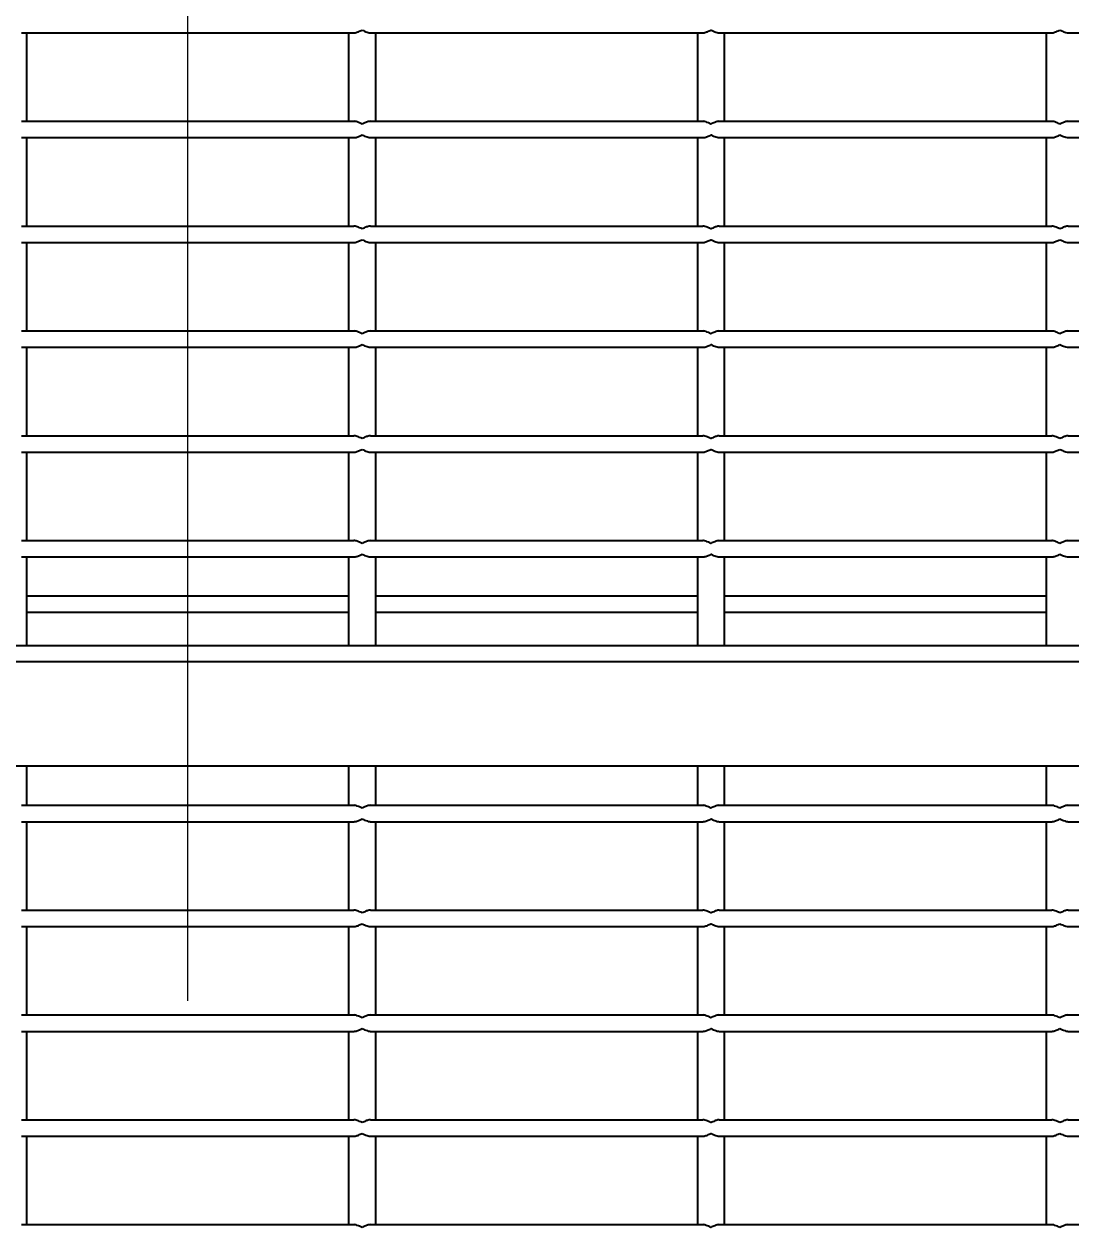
# Model space of a CAD drawing. Header units: millimetres. Extents: x 1293 to 41893, y 1011 to 26911.
# Drawn here: x 13346.9 to 13550.1, y 12315.6 to 12550.4 of the extents above; entities that cross this region are included whole.
import ezdxf

# ---------------------------------------------------------------- set-up
doc = ezdxf.new("R2010")
doc.units = ezdxf.units.MM
doc.header["$LTSCALE"] = 50
doc.linetypes.add('CENTERX2', pattern=[20.32, 12.7, -2.54, 2.54, -2.54])
doc.layers.add('CAPA_1', color=7, linetype='Continuous')
doc.styles.add('SLDTEXTSTYLE0', font='TXT', dxfattribs={"width": 0.75})
doc.dimstyles.new('SLDDIMSTYLE0', dxfattribs={"dimtxt": 100, "dimasz": 100, "dimexe": 0, "dimexo": 0.0625, "dimgap": 25, "dimtad": 2, "dimdec": 0, "dimlfac": 1.5, "dimrnd": 1e-09, "dimzin": 12, "dimdsep": 46, "dimtxsty": 'SLDTEXTSTYLE0', "dimsah": 1, "dimcen": 0.09, "dimadec": 0, "dimazin": 3, "dimtfac": 1, "dimtdec": 0, "dimtofl": 0, "dimtmove": 0, "dimatfit": 3, "dimfxl": 1, "dimfrac": 2, "dimtolj": 1, "dimtzin": 12, "dimarcsym": 0})

# ---------------------------------------------------------------- blocks, each defined once
blk = doc.blocks.new('_D_19')
at = {"layer": 'CAPA_1', "transparency": 16777216}
for p, q in [((16745.16, 13594.82), (16745.16, 10791.15)), ((13378.61, 10942.55), (13378.61, 10791.15)), ((13378.61, 10841.15), (16745.16, 10841.15))]:
    blk.add_line(p, q, dxfattribs=at)
for points in [[(13378.61, 10841.15), (13478.61, 10825.76), (13478.61, 10856.53)], [(16745.16, 10841.15), (16645.16, 10856.53), (16645.16, 10825.76)]]:
    blk.add_solid(points, dxfattribs=at)
at = {"layer": 'CAPA_1', "transparency": 16777216, "insert": (14914.11, 10970.05), "char_height": 100, "attachment_point": 1, "style": 'SLDTEXTSTYLE0'}
blk.add_mtext('5050', dxfattribs=at)

msp = doc.modelspace()

# ---------------------------------------------------------------- linework, layer by layer
at = {"color": 7, "linetype": 'Continuous', "lineweight": 25}
for p, q in [((13346.3343163, 12548.7093186), (13410.8926497, 12548.7093186)), ((13347.3926497, 12531.5243186), (13347.3926497, 12548.7093186)), ((13409.8343163, 12548.7093186), (13409.8343163, 12531.5243186)), ((13414.0676497, 12548.7093186), (13478.625983, 12548.7093186)), ((13415.125983, 12531.5243186), (13415.125983, 12548.7093186)), ((13477.5676497, 12548.7093186), (13477.5676497, 12531.5243186)), ((13481.800983, 12548.7093186), (13546.3593163, 12548.7093186)), ((13482.8593163, 12531.5243186), (13482.8593163, 12548.7093186)), ((13545.300983, 12548.7093186), (13545.300983, 12531.5243186)), ((13549.5343163, 12548.7093186), (13614.0926497, 12548.7093186)), ((13346.3343163, 12531.5243186), (13410.8926497, 12531.5243186)), ((13414.0676497, 12531.5243186), (13478.625983, 12531.5243186)), ((13481.800983, 12531.5243186), (13546.3593163, 12531.5243186)), ((13549.5343163, 12531.5243186), (13614.0926497, 12531.5243186)), ((13346.3343163, 12528.3493186), (13410.8926497, 12528.3493186)), ((13347.3926497, 12511.1643186), (13347.3926497, 12528.3493186)), ((13409.8343163, 12528.3493186), (13409.8343163, 12511.1643186)), ((13414.0676497, 12528.3493186), (13478.625983, 12528.3493186)), ((13415.125983, 12511.1643186), (13415.125983, 12528.3493186)), ((13477.5676497, 12528.3493186), (13477.5676497, 12511.1643186)), ((13481.800983, 12528.3493186), (13546.3593163, 12528.3493186)), ((13482.8593163, 12511.1643186), (13482.8593163, 12528.3493186)), ((13545.300983, 12528.3493186), (13545.300983, 12511.1643186)), ((13549.5343163, 12528.3493186), (13614.0926497, 12528.3493186)), ((13346.3343163, 12511.1643186), (13410.8926497, 12511.1643186)), ((13414.0676497, 12511.1643186), (13478.625983, 12511.1643186)), ((13481.800983, 12511.1643186), (13546.3593163, 12511.1643186)), ((13549.5343163, 12511.1643186), (13614.0926497, 12511.1643186)), ((13346.3343163, 12507.9893186), (13410.8926497, 12507.9893186)), ((13347.3926497, 12490.8043186), (13347.3926497, 12507.9893186)), ((13409.8343163, 12507.9893186), (13409.8343163, 12490.8043186)), ((13414.0676497, 12507.9893186), (13478.625983, 12507.9893186)), ((13415.125983, 12490.8043186), (13415.125983, 12507.9893186)), ((13477.5676497, 12507.9893186), (13477.5676497, 12490.8043186)), ((13481.800983, 12507.9893186), (13546.3593163, 12507.9893186)), ((13482.8593163, 12490.8043186), (13482.8593163, 12507.9893186)), ((13545.300983, 12507.9893186), (13545.300983, 12490.8043186)), ((13549.5343163, 12507.9893186), (13614.0926497, 12507.9893186)), ((13346.3343163, 12490.8043186), (13410.8926497, 12490.8043186)), ((13414.0676497, 12490.8043186), (13478.625983, 12490.8043186)), ((13481.800983, 12490.8043186), (13546.3593163, 12490.8043186)), ((13549.5343163, 12490.8043186), (13614.0926497, 12490.8043186)), ((13346.3343163, 12487.6293186), (13410.8926497, 12487.6293186)), ((13347.3926497, 12470.4443186), (13347.3926497, 12487.6293186)), ((13409.8343163, 12487.6293186), (13409.8343163, 12470.4443186)), ((13414.0676497, 12487.6293186), (13478.625983, 12487.6293186)), ((13415.125983, 12470.4443186), (13415.125983, 12487.6293186)), ((13477.5676497, 12487.6293186), (13477.5676497, 12470.4443186)), ((13481.800983, 12487.6293186), (13546.3593163, 12487.6293186)), ((13482.8593163, 12470.4443186), (13482.8593163, 12487.6293186)), ((13545.300983, 12487.6293186), (13545.300983, 12470.4443186)), ((13549.5343163, 12487.6293186), (13614.0926497, 12487.6293186)), ((13346.3343163, 12470.4443186), (13410.8926497, 12470.4443186)), ((13414.0676497, 12470.4443186), (13478.625983, 12470.4443186)), ((13481.800983, 12470.4443186), (13546.3593163, 12470.4443186)), ((13549.5343163, 12470.4443186), (13614.0926497, 12470.4443186)), ((13346.3343163, 12467.2693186), (13410.8926497, 12467.2693186)), ((13347.3926497, 12450.0843186), (13347.3926497, 12467.2693186)), ((13409.8343163, 12467.2693186), (13409.8343163, 12450.0843186)), ((13414.0676497, 12467.2693186), (13478.625983, 12467.2693186)), ((13415.125983, 12450.0843186), (13415.125983, 12467.2693186)), ((13477.5676497, 12467.2693186), (13477.5676497, 12450.0843186)), ((13481.800983, 12467.2693186), (13546.3593163, 12467.2693186)), ((13482.8593163, 12450.0843186), (13482.8593163, 12467.2693186)), ((13545.300983, 12467.2693186), (13545.300983, 12450.0843186)), ((13549.5343163, 12467.2693186), (13614.0926497, 12467.2693186)), ((13346.3343163, 12450.0843186), (13410.8926497, 12450.0843186)), ((13414.0676497, 12450.0843186), (13478.625983, 12450.0843186)), ((13481.800983, 12450.0843186), (13546.3593163, 12450.0843186)), ((13549.5343163, 12450.0843186), (13614.0926497, 12450.0843186)), ((13346.3343163, 12446.9093186), (13410.8926497, 12446.9093186)), ((13347.3926497, 12429.7243186), (13347.3926497, 12446.9093186)), ((13409.8343163, 12446.9093186), (13409.8343163, 12429.7243186)), ((13414.0676497, 12446.9093186), (13478.625983, 12446.9093186)), ((13415.125983, 12429.7243186), (13415.125983, 12446.9093186)), ((13477.5676497, 12446.9093186), (13477.5676497, 12429.7243186)), ((13481.800983, 12446.9093186), (13546.3593163, 12446.9093186)), ((13482.8593163, 12429.7243186), (13482.8593163, 12446.9093186)), ((13545.300983, 12446.9093186), (13545.300983, 12429.7243186)), ((13549.5343163, 12446.9093186), (13614.0926497, 12446.9093186)), ((13347.3926497, 12439.39543), (13409.8343163, 12439.39543)), ((13415.125983, 12439.39543), (13477.5676497, 12439.39543)), ((13482.8593163, 12439.39543), (13545.300983, 12439.39543)), ((13347.3926497, 12436.22043), (13409.8343163, 12436.22043)), ((13415.125983, 12436.22043), (13477.5676497, 12436.22043)), ((13482.8593163, 12436.22043), (13545.300983, 12436.22043)), ((13126.7301497, 12429.7243186), (13630.4968163, 12429.7243186)), ((13630.4968163, 12426.5493186), (13126.7301497, 12426.5493186)), ((13124.6101497, 12406.337652), (13632.6168163, 12406.337652)), ((13347.3926497, 12398.67543), (13347.3926497, 12406.337652)), ((13409.8343163, 12406.337652), (13409.8343163, 12398.67543)), ((13415.125983, 12398.67543), (13415.125983, 12406.337652)), ((13477.5676497, 12406.337652), (13477.5676497, 12398.67543)), ((13482.8593163, 12398.67543), (13482.8593163, 12406.337652)), ((13545.300983, 12406.337652), (13545.300983, 12398.67543)), ((13346.3343163, 12398.67543), (13410.8926497, 12398.67543)), ((13414.0676497, 12398.67543), (13478.625983, 12398.67543)), ((13481.800983, 12398.67543), (13546.3593163, 12398.67543)), ((13549.5343163, 12398.67543), (13614.0926497, 12398.67543)), ((13346.3343163, 12395.50043), (13410.8926497, 12395.50043)), ((13347.3926497, 12378.31543), (13347.3926497, 12395.50043)), ((13409.8343163, 12395.50043), (13409.8343163, 12378.31543)), ((13414.0676497, 12395.50043), (13478.625983, 12395.50043)), ((13415.125983, 12378.31543), (13415.125983, 12395.50043)), ((13477.5676497, 12395.50043), (13477.5676497, 12378.31543)), ((13481.800983, 12395.50043), (13546.3593163, 12395.50043)), ((13482.8593163, 12378.31543), (13482.8593163, 12395.50043)), ((13545.300983, 12395.50043), (13545.300983, 12378.31543)), ((13549.5343163, 12395.50043), (13614.0926497, 12395.50043)), ((13346.3343163, 12378.31543), (13410.8926497, 12378.31543)), ((13414.0676497, 12378.31543), (13478.625983, 12378.31543)), ((13481.800983, 12378.31543), (13546.3593163, 12378.31543)), ((13549.5343163, 12378.31543), (13614.0926497, 12378.31543)), ((13346.3343163, 12375.14043), (13410.8926497, 12375.14043)), ((13347.3926497, 12357.95543), (13347.3926497, 12375.14043)), ((13409.8343163, 12375.14043), (13409.8343163, 12357.95543)), ((13414.0676497, 12375.14043), (13478.625983, 12375.14043)), ((13415.125983, 12357.95543), (13415.125983, 12375.14043)), ((13477.5676497, 12375.14043), (13477.5676497, 12357.95543)), ((13481.800983, 12375.14043), (13546.3593163, 12375.14043)), ((13482.8593163, 12357.95543), (13482.8593163, 12375.14043)), ((13545.300983, 12375.14043), (13545.300983, 12357.95543)), ((13549.5343163, 12375.14043), (13614.0926497, 12375.14043)), ((13346.3343163, 12357.95543), (13410.8926497, 12357.95543)), ((13414.0676497, 12357.95543), (13478.625983, 12357.95543)), ((13481.800983, 12357.95543), (13546.3593163, 12357.95543)), ((13549.5343163, 12357.95543), (13614.0926497, 12357.95543)), ((13346.3343163, 12354.78043), (13410.8926497, 12354.78043)), ((13347.3926497, 12337.59543), (13347.3926497, 12354.78043)), ((13409.8343163, 12354.78043), (13409.8343163, 12337.59543)), ((13414.0676497, 12354.78043), (13478.625983, 12354.78043)), ((13415.125983, 12337.59543), (13415.125983, 12354.78043)), ((13477.5676497, 12354.78043), (13477.5676497, 12337.59543)), ((13481.800983, 12354.78043), (13546.3593163, 12354.78043)), ((13482.8593163, 12337.59543), (13482.8593163, 12354.78043)), ((13545.300983, 12354.78043), (13545.300983, 12337.59543)), ((13549.5343163, 12354.78043), (13614.0926497, 12354.78043)), ((13346.3343163, 12337.59543), (13410.8926497, 12337.59543)), ((13414.0676497, 12337.59543), (13478.625983, 12337.59543)), ((13481.800983, 12337.59543), (13546.3593163, 12337.59543)), ((13549.5343163, 12337.59543), (13614.0926497, 12337.59543)), ((13346.3343163, 12334.42043), (13410.8926497, 12334.42043)), ((13347.3926497, 12317.23543), (13347.3926497, 12334.42043)), ((13409.8343163, 12334.42043), (13409.8343163, 12317.23543)), ((13414.0676497, 12334.42043), (13478.625983, 12334.42043)), ((13415.125983, 12317.23543), (13415.125983, 12334.42043)), ((13477.5676497, 12334.42043), (13477.5676497, 12317.23543)), ((13481.800983, 12334.42043), (13546.3593163, 12334.42043)), ((13482.8593163, 12317.23543), (13482.8593163, 12334.42043)), ((13545.300983, 12334.42043), (13545.300983, 12317.23543)), ((13549.5343163, 12334.42043), (13614.0926497, 12334.42043)), ((13346.3343163, 12317.23543), (13410.8926497, 12317.23543)), ((13414.0676497, 12317.23543), (13478.625983, 12317.23543)), ((13481.800983, 12317.23543), (13546.3593163, 12317.23543)), ((13549.5343163, 12317.23543), (13614.0926497, 12317.23543))]:
    msp.add_line(p, q, dxfattribs=at)
for points, knots in [([(13410.8926497, 12548.7093186), (13410.9771849, 12548.71588), (13411.2544196, 12548.7373984), (13411.7894791, 12548.9322058), (13412.2408128, 12549.131446), (13412.4775937, 12549.2373422), (13412.4801497, 12549.2384853)], [0, 0, 0, 0, 0.17236145373, 0.56526223843, 0.99530719289, 1, 1, 1, 1]), ([(13412.4801497, 12549.2384853), (13412.4827055, 12549.2373423), (13412.8026439, 12549.0942614), (13413.2781596, 12548.8819907), (13413.8008014, 12548.7256462), (13414.0015568, 12548.7133626), (13414.0676497, 12548.7093186)], [0, 0, 0, 0, 0.0046971273, 0.5879730075, 0.8643521995, 1, 1, 1, 1]), ([(13478.625983, 12548.7093186), (13478.7105182, 12548.71588), (13478.987753, 12548.7373984), (13479.5228124, 12548.9322058), (13479.9741461, 12549.131446), (13480.210927, 12549.2373422), (13480.213483, 12549.2384853)], [0, 0, 0, 0, 0.1723614537, 0.5652622384, 0.9953071929, 1, 1, 1, 1]), ([(13480.213483, 12549.2384853), (13480.2160389, 12549.2373423), (13480.5359773, 12549.0942614), (13481.0114929, 12548.8819907), (13481.5341348, 12548.7256462), (13481.7348902, 12548.7133626), (13481.800983, 12548.7093186)], [0, 0, 0, 0, 0.0046971273, 0.5879730074, 0.8643521995, 1, 1, 1, 1]), ([(13546.3593163, 12548.7093186), (13546.4438516, 12548.71588), (13546.7210863, 12548.7373984), (13547.2561457, 12548.9322058), (13547.7074794, 12549.131446), (13547.9442604, 12549.2373422), (13547.9468163, 12549.2384853)], [0, 0, 0, 0, 0.1723614537, 0.5652622384, 0.9953071929, 1, 1, 1, 1]), ([(13547.9468163, 12549.2384853), (13547.9493722, 12549.2373423), (13548.2693106, 12549.0942614), (13548.7448262, 12548.8819907), (13549.2674681, 12548.7256462), (13549.4682235, 12548.7133626), (13549.5343163, 12548.7093186)], [0, 0, 0, 0, 0.0046971273, 0.5879730075, 0.8643521995, 1, 1, 1, 1]), ([(13412.4801497, 12530.995152), (13412.4775938, 12530.996295), (13412.1576554, 12531.1393759), (13411.6821398, 12531.3516465), (13411.1594979, 12531.5079911), (13410.9587425, 12531.5202746), (13410.8926497, 12531.5243186)], [0, 0, 0, 0, 0.0046971273, 0.5879730074, 0.8643521995, 1, 1, 1, 1]), ([(13414.0676497, 12531.5243186), (13413.9831144, 12531.5177572), (13413.7058797, 12531.4962389), (13413.1708202, 12531.3014315), (13412.7194866, 12531.1021912), (13412.4827056, 12530.9962951), (13412.4801497, 12530.995152)], [0, 0, 0, 0, 0.1723614537, 0.5652622384, 0.9953071929, 1, 1, 1, 1]), ([(13480.213483, 12530.995152), (13480.2109271, 12530.996295), (13479.8909887, 12531.1393759), (13479.4154731, 12531.3516465), (13478.8928312, 12531.5079911), (13478.6920758, 12531.5202746), (13478.625983, 12531.5243186)], [0, 0, 0, 0, 0.0046971273, 0.5879730073, 0.8643521995, 1, 1, 1, 1]), ([(13481.800983, 12531.5243186), (13481.7164478, 12531.5177572), (13481.439213, 12531.4962389), (13480.9041536, 12531.3014315), (13480.4528199, 12531.1021912), (13480.2160389, 12530.9962951), (13480.213483, 12530.995152)], [0, 0, 0, 0, 0.1723614537, 0.5652622384, 0.9953071929, 1, 1, 1, 1]), ([(13547.9468163, 12530.995152), (13547.9442604, 12530.996295), (13547.6243221, 12531.1393759), (13547.1488064, 12531.3516465), (13546.6261645, 12531.5079911), (13546.4254092, 12531.5202746), (13546.3593163, 12531.5243186)], [0, 0, 0, 0, 0.0046971273, 0.5879730074, 0.8643521995, 1, 1, 1, 1]), ([(13549.5343163, 12531.5243186), (13549.4497811, 12531.5177572), (13549.1725464, 12531.4962389), (13548.6374869, 12531.3014315), (13548.1861532, 12531.1021912), (13547.9493723, 12530.9962951), (13547.9468163, 12530.995152)], [0, 0, 0, 0, 0.1723614537, 0.5652622384, 0.9953071929, 1, 1, 1, 1]), ([(13410.8926497, 12528.3493186), (13410.9771849, 12528.35588), (13411.2544196, 12528.3773984), (13411.7894791, 12528.5722058), (13412.2408128, 12528.771446), (13412.4775937, 12528.8773422), (13412.4801497, 12528.8784853)], [0, 0, 0, 0, 0.1723614537, 0.5652622384, 0.9953071929, 1, 1, 1, 1]), ([(13412.4801497, 12528.8784853), (13412.4827055, 12528.8773423), (13412.8026439, 12528.7342614), (13413.2781596, 12528.5219907), (13413.8008014, 12528.3656462), (13414.0015568, 12528.3533626), (13414.0676497, 12528.3493186)], [0, 0, 0, 0, 0.0046971273, 0.5879730075, 0.8643521995, 1, 1, 1, 1]), ([(13478.625983, 12528.3493186), (13478.7105182, 12528.35588), (13478.987753, 12528.3773984), (13479.5228124, 12528.5722058), (13479.9741461, 12528.771446), (13480.210927, 12528.8773422), (13480.213483, 12528.8784853)], [0, 0, 0, 0, 0.17236145371, 0.5652622384, 0.99530719289, 1, 1, 1, 1]), ([(13480.213483, 12528.8784853), (13480.2160389, 12528.8773423), (13480.5359773, 12528.7342614), (13481.0114929, 12528.5219907), (13481.5341348, 12528.3656462), (13481.7348902, 12528.3533626), (13481.800983, 12528.3493186)], [0, 0, 0, 0, 0.0046971273, 0.5879730074, 0.8643521995, 1, 1, 1, 1]), ([(13546.3593163, 12528.3493186), (13546.4438516, 12528.35588), (13546.7210863, 12528.3773984), (13547.2561457, 12528.5722058), (13547.7074794, 12528.771446), (13547.9442604, 12528.8773422), (13547.9468163, 12528.8784853)], [0, 0, 0, 0, 0.1723614537, 0.5652622384, 0.9953071929, 1, 1, 1, 1]), ([(13547.9468163, 12528.8784853), (13547.9493722, 12528.8773423), (13548.2693106, 12528.7342614), (13548.7448262, 12528.5219907), (13549.2674681, 12528.3656462), (13549.4682235, 12528.3533626), (13549.5343163, 12528.3493186)], [0, 0, 0, 0, 0.0046971273, 0.5879730075, 0.8643521995, 1, 1, 1, 1]), ([(13412.4801497, 12510.635152), (13412.4775938, 12510.636295), (13412.1576554, 12510.7793759), (13411.6821398, 12510.9916465), (13411.1594979, 12511.1479911), (13410.9587425, 12511.1602746), (13410.8926497, 12511.1643186)], [0, 0, 0, 0, 0.0046971273, 0.5879730074, 0.8643521995, 1, 1, 1, 1]), ([(13414.0676497, 12511.1643186), (13413.9831144, 12511.1577572), (13413.7058797, 12511.1362389), (13413.1708202, 12510.9414315), (13412.7194866, 12510.7421912), (13412.4827056, 12510.6362951), (13412.4801497, 12510.635152)], [0, 0, 0, 0, 0.1723614537, 0.5652622384, 0.9953071929, 1, 1, 1, 1]), ([(13480.213483, 12510.635152), (13480.2109271, 12510.636295), (13479.8909887, 12510.7793759), (13479.4154731, 12510.9916465), (13478.8928312, 12511.1479911), (13478.6920758, 12511.1602746), (13478.625983, 12511.1643186)], [0, 0, 0, 0, 0.0046971273, 0.5879730073, 0.8643521995, 1, 1, 1, 1]), ([(13481.800983, 12511.1643186), (13481.7164478, 12511.1577572), (13481.439213, 12511.1362389), (13480.9041536, 12510.9414315), (13480.4528199, 12510.7421912), (13480.2160389, 12510.6362951), (13480.213483, 12510.635152)], [0, 0, 0, 0, 0.1723614537, 0.5652622384, 0.9953071929, 1, 1, 1, 1]), ([(13547.9468163, 12510.635152), (13547.9442604, 12510.636295), (13547.6243221, 12510.7793759), (13547.1488064, 12510.9916465), (13546.6261645, 12511.1479911), (13546.4254092, 12511.1602746), (13546.3593163, 12511.1643186)], [0, 0, 0, 0, 0.0046971273, 0.5879730074, 0.8643521995, 1, 1, 1, 1]), ([(13549.5343163, 12511.1643186), (13549.4497811, 12511.1577572), (13549.1725464, 12511.1362389), (13548.6374869, 12510.9414315), (13548.1861532, 12510.7421912), (13547.9493723, 12510.6362951), (13547.9468163, 12510.635152)], [0, 0, 0, 0, 0.1723614537, 0.5652622384, 0.9953071929, 1, 1, 1, 1]), ([(13410.8926497, 12507.9893186), (13410.9771849, 12507.99588), (13411.2544196, 12508.0173984), (13411.7894791, 12508.2122058), (13412.2408128, 12508.411446), (13412.4775937, 12508.5173422), (13412.4801497, 12508.5184853)], [0, 0, 0, 0, 0.1723614537, 0.5652622384, 0.9953071929, 1, 1, 1, 1]), ([(13412.4801497, 12508.5184853), (13412.4827055, 12508.5173423), (13412.8026439, 12508.3742614), (13413.2781596, 12508.1619907), (13413.8008014, 12508.0056462), (13414.0015568, 12507.9933626), (13414.0676497, 12507.9893186)], [0, 0, 0, 0, 0.0046971273, 0.5879730075, 0.8643521995, 1, 1, 1, 1]), ([(13478.625983, 12507.9893186), (13478.7105182, 12507.99588), (13478.987753, 12508.0173984), (13479.5228124, 12508.2122058), (13479.9741461, 12508.411446), (13480.210927, 12508.5173422), (13480.213483, 12508.5184853)], [0, 0, 0, 0, 0.1723614537, 0.5652622384, 0.9953071929, 1, 1, 1, 1]), ([(13480.213483, 12508.5184853), (13480.2160389, 12508.5173423), (13480.5359773, 12508.3742614), (13481.0114929, 12508.1619907), (13481.5341348, 12508.0056462), (13481.7348902, 12507.9933626), (13481.800983, 12507.9893186)], [0, 0, 0, 0, 0.0046971273, 0.5879730074, 0.8643521995, 1, 1, 1, 1]), ([(13546.3593163, 12507.9893186), (13546.4438516, 12507.99588), (13546.7210863, 12508.0173984), (13547.2561457, 12508.2122058), (13547.7074794, 12508.411446), (13547.9442604, 12508.5173422), (13547.9468163, 12508.5184853)], [0, 0, 0, 0, 0.1723614537, 0.5652622384, 0.9953071929, 1, 1, 1, 1]), ([(13547.9468163, 12508.5184853), (13547.9493722, 12508.5173423), (13548.2693106, 12508.3742614), (13548.7448262, 12508.1619907), (13549.2674681, 12508.0056462), (13549.4682235, 12507.9933626), (13549.5343163, 12507.9893186)], [0, 0, 0, 0, 0.0046971273, 0.5879730075, 0.8643521995, 1, 1, 1, 1]), ([(13412.4801497, 12490.275152), (13412.4775938, 12490.276295), (13412.1576554, 12490.4193759), (13411.6821398, 12490.6316465), (13411.1594979, 12490.7879911), (13410.9587425, 12490.8002746), (13410.8926497, 12490.8043186)], [0, 0, 0, 0, 0.0046971273, 0.5879730074, 0.8643521995, 1, 1, 1, 1]), ([(13414.0676497, 12490.8043186), (13413.9831144, 12490.7977572), (13413.7058797, 12490.7762389), (13413.1708202, 12490.5814315), (13412.7194866, 12490.3821912), (13412.4827056, 12490.2762951), (13412.4801497, 12490.275152)], [0, 0, 0, 0, 0.1723614537, 0.5652622384, 0.9953071929, 1, 1, 1, 1]), ([(13480.213483, 12490.275152), (13480.2109271, 12490.276295), (13479.8909887, 12490.4193759), (13479.4154731, 12490.6316465), (13478.8928312, 12490.7879911), (13478.6920758, 12490.8002746), (13478.625983, 12490.8043186)], [0, 0, 0, 0, 0.0046971273, 0.5879730073, 0.8643521995, 1, 1, 1, 1]), ([(13481.800983, 12490.8043186), (13481.7164478, 12490.7977572), (13481.439213, 12490.7762389), (13480.9041536, 12490.5814315), (13480.4528199, 12490.3821912), (13480.2160389, 12490.2762951), (13480.213483, 12490.275152)], [0, 0, 0, 0, 0.1723614537, 0.5652622384, 0.9953071929, 1, 1, 1, 1]), ([(13547.9468163, 12490.275152), (13547.9442604, 12490.276295), (13547.6243221, 12490.4193759), (13547.1488064, 12490.6316465), (13546.6261645, 12490.7879911), (13546.4254092, 12490.8002746), (13546.3593163, 12490.8043186)], [0, 0, 0, 0, 0.0046971273, 0.5879730074, 0.8643521995, 1, 1, 1, 1]), ([(13549.5343163, 12490.8043186), (13549.4497811, 12490.7977572), (13549.1725464, 12490.7762389), (13548.6374869, 12490.5814315), (13548.1861532, 12490.3821912), (13547.9493723, 12490.2762951), (13547.9468163, 12490.275152)], [0, 0, 0, 0, 0.1723614537, 0.5652622384, 0.9953071929, 1, 1, 1, 1]), ([(13410.8926497, 12487.6293186), (13410.9771849, 12487.63588), (13411.2544196, 12487.6573984), (13411.7894791, 12487.8522058), (13412.2408128, 12488.051446), (13412.4775937, 12488.1573422), (13412.4801497, 12488.1584853)], [0, 0, 0, 0, 0.1723614537, 0.5652622384, 0.9953071929, 1, 1, 1, 1]), ([(13412.4801497, 12488.1584853), (13412.4827055, 12488.1573423), (13412.8026439, 12488.0142614), (13413.2781596, 12487.8019907), (13413.8008014, 12487.6456462), (13414.0015568, 12487.6333626), (13414.0676497, 12487.6293186)], [0, 0, 0, 0, 0.00469712726, 0.58797300745, 0.86435219951, 1, 1, 1, 1]), ([(13478.625983, 12487.6293186), (13478.7105182, 12487.63588), (13478.987753, 12487.6573984), (13479.5228124, 12487.8522058), (13479.9741461, 12488.051446), (13480.210927, 12488.1573422), (13480.213483, 12488.1584853)], [0, 0, 0, 0, 0.1723614537, 0.5652622384, 0.9953071929, 1, 1, 1, 1]), ([(13480.213483, 12488.1584853), (13480.2160389, 12488.1573423), (13480.5359773, 12488.0142614), (13481.0114929, 12487.8019907), (13481.5341348, 12487.6456462), (13481.7348902, 12487.6333626), (13481.800983, 12487.6293186)], [0, 0, 0, 0, 0.0046971273, 0.5879730074, 0.8643521995, 1, 1, 1, 1]), ([(13546.3593163, 12487.6293186), (13546.4438516, 12487.63588), (13546.7210863, 12487.6573984), (13547.2561457, 12487.8522058), (13547.7074794, 12488.051446), (13547.9442604, 12488.1573422), (13547.9468163, 12488.1584853)], [0, 0, 0, 0, 0.1723614537, 0.5652622384, 0.9953071929, 1, 1, 1, 1]), ([(13547.9468163, 12488.1584853), (13547.9493722, 12488.1573423), (13548.2693106, 12488.0142614), (13548.7448262, 12487.8019907), (13549.2674681, 12487.6456462), (13549.4682235, 12487.6333626), (13549.5343163, 12487.6293186)], [0, 0, 0, 0, 0.0046971273, 0.5879730075, 0.8643521995, 1, 1, 1, 1]), ([(13412.4801497, 12469.915152), (13412.4775938, 12469.916295), (13412.1576554, 12470.0593759), (13411.6821398, 12470.2716465), (13411.1594979, 12470.4279911), (13410.9587425, 12470.4402746), (13410.8926497, 12470.4443186)], [0, 0, 0, 0, 0.0046971273, 0.5879730074, 0.8643521995, 1, 1, 1, 1]), ([(13414.0676497, 12470.4443186), (13413.9831144, 12470.4377572), (13413.7058797, 12470.4162389), (13413.1708202, 12470.2214315), (13412.7194866, 12470.0221912), (13412.4827056, 12469.9162951), (13412.4801497, 12469.915152)], [0, 0, 0, 0, 0.1723614537, 0.5652622384, 0.9953071929, 1, 1, 1, 1]), ([(13480.213483, 12469.915152), (13480.2109271, 12469.916295), (13479.8909887, 12470.0593759), (13479.4154731, 12470.2716465), (13478.8928312, 12470.4279911), (13478.6920758, 12470.4402746), (13478.625983, 12470.4443186)], [0, 0, 0, 0, 0.0046971273, 0.5879730073, 0.8643521995, 1, 1, 1, 1]), ([(13481.800983, 12470.4443186), (13481.7164478, 12470.4377572), (13481.439213, 12470.4162389), (13480.9041536, 12470.2214315), (13480.4528199, 12470.0221912), (13480.2160389, 12469.9162951), (13480.213483, 12469.915152)], [0, 0, 0, 0, 0.1723614537, 0.5652622384, 0.9953071929, 1, 1, 1, 1]), ([(13547.9468163, 12469.915152), (13547.9442604, 12469.916295), (13547.6243221, 12470.0593759), (13547.1488064, 12470.2716465), (13546.6261645, 12470.4279911), (13546.4254092, 12470.4402746), (13546.3593163, 12470.4443186)], [0, 0, 0, 0, 0.0046971273, 0.5879730074, 0.8643521995, 1, 1, 1, 1]), ([(13549.5343163, 12470.4443186), (13549.4497811, 12470.4377572), (13549.1725464, 12470.4162389), (13548.6374869, 12470.2214315), (13548.1861532, 12470.0221912), (13547.9493723, 12469.9162951), (13547.9468163, 12469.915152)], [0, 0, 0, 0, 0.1723614537, 0.5652622384, 0.9953071929, 1, 1, 1, 1]), ([(13410.8926497, 12467.2693186), (13410.9771849, 12467.27588), (13411.2544196, 12467.2973984), (13411.7894791, 12467.4922058), (13412.2408128, 12467.691446), (13412.4775937, 12467.7973422), (13412.4801497, 12467.7984853)], [0, 0, 0, 0, 0.1723614537, 0.5652622384, 0.9953071929, 1, 1, 1, 1]), ([(13412.4801497, 12467.7984853), (13412.4827055, 12467.7973423), (13412.8026439, 12467.6542614), (13413.2781596, 12467.4419907), (13413.8008014, 12467.2856462), (13414.0015568, 12467.2733626), (13414.0676497, 12467.2693186)], [0, 0, 0, 0, 0.00469712726, 0.58797300745, 0.86435219951, 1, 1, 1, 1]), ([(13478.625983, 12467.2693186), (13478.7105182, 12467.27588), (13478.987753, 12467.2973984), (13479.5228124, 12467.4922058), (13479.9741461, 12467.691446), (13480.210927, 12467.7973422), (13480.213483, 12467.7984853)], [0, 0, 0, 0, 0.1723614537, 0.5652622384, 0.9953071929, 1, 1, 1, 1]), ([(13480.213483, 12467.7984853), (13480.2160389, 12467.7973423), (13480.5359773, 12467.6542614), (13481.0114929, 12467.4419907), (13481.5341348, 12467.2856462), (13481.7348902, 12467.2733626), (13481.800983, 12467.2693186)], [0, 0, 0, 0, 0.0046971273, 0.5879730074, 0.8643521995, 1, 1, 1, 1]), ([(13546.3593163, 12467.2693186), (13546.4438516, 12467.27588), (13546.7210863, 12467.2973984), (13547.2561457, 12467.4922058), (13547.7074794, 12467.691446), (13547.9442604, 12467.7973422), (13547.9468163, 12467.7984853)], [0, 0, 0, 0, 0.1723614537, 0.5652622384, 0.9953071929, 1, 1, 1, 1]), ([(13547.9468163, 12467.7984853), (13547.9493722, 12467.7973423), (13548.2693106, 12467.6542614), (13548.7448262, 12467.4419907), (13549.2674681, 12467.2856462), (13549.4682235, 12467.2733626), (13549.5343163, 12467.2693186)], [0, 0, 0, 0, 0.0046971273, 0.5879730075, 0.8643521995, 1, 1, 1, 1]), ([(13412.4801497, 12449.555152), (13412.4775938, 12449.556295), (13412.1576554, 12449.6993759), (13411.6821398, 12449.9116465), (13411.1594979, 12450.0679911), (13410.9587425, 12450.0802746), (13410.8926497, 12450.0843186)], [0, 0, 0, 0, 0.0046971273, 0.5879730074, 0.8643521995, 1, 1, 1, 1]), ([(13414.0676497, 12450.0843186), (13413.9831144, 12450.0777572), (13413.7058797, 12450.0562389), (13413.1708202, 12449.8614315), (13412.7194866, 12449.6621912), (13412.4827056, 12449.5562951), (13412.4801497, 12449.555152)], [0, 0, 0, 0, 0.1723614537, 0.5652622384, 0.9953071929, 1, 1, 1, 1]), ([(13480.213483, 12449.555152), (13480.2109271, 12449.556295), (13479.8909887, 12449.6993759), (13479.4154731, 12449.9116465), (13478.8928312, 12450.0679911), (13478.6920758, 12450.0802746), (13478.625983, 12450.0843186)], [0, 0, 0, 0, 0.0046971273, 0.5879730073, 0.8643521995, 1, 1, 1, 1]), ([(13481.800983, 12450.0843186), (13481.7164478, 12450.0777572), (13481.439213, 12450.0562389), (13480.9041536, 12449.8614315), (13480.4528199, 12449.6621912), (13480.2160389, 12449.5562951), (13480.213483, 12449.555152)], [0, 0, 0, 0, 0.1723614537, 0.5652622384, 0.9953071929, 1, 1, 1, 1]), ([(13547.9468163, 12449.555152), (13547.9442604, 12449.556295), (13547.6243221, 12449.6993759), (13547.1488064, 12449.9116465), (13546.6261645, 12450.0679911), (13546.4254092, 12450.0802746), (13546.3593163, 12450.0843186)], [0, 0, 0, 0, 0.00469712726, 0.58797300743, 0.86435219951, 1, 1, 1, 1]), ([(13549.5343163, 12450.0843186), (13549.4497811, 12450.0777572), (13549.1725464, 12450.0562389), (13548.6374869, 12449.8614315), (13548.1861532, 12449.6621912), (13547.9493723, 12449.5562951), (13547.9468163, 12449.555152)], [0, 0, 0, 0, 0.1723614537, 0.5652622384, 0.9953071929, 1, 1, 1, 1]), ([(13410.8926497, 12446.9093186), (13410.9771849, 12446.91588), (13411.2544196, 12446.9373984), (13411.7894791, 12447.1322058), (13412.2408128, 12447.331446), (13412.4775937, 12447.4373422), (13412.4801497, 12447.4384853)], [0, 0, 0, 0, 0.1723614537, 0.5652622384, 0.9953071929, 1, 1, 1, 1]), ([(13412.4801497, 12447.4384853), (13412.4827055, 12447.4373423), (13412.8026439, 12447.2942614), (13413.2781596, 12447.0819907), (13413.8008014, 12446.9256462), (13414.0015568, 12446.9133626), (13414.0676497, 12446.9093186)], [0, 0, 0, 0, 0.00469712726, 0.58797300745, 0.86435219951, 1, 1, 1, 1]), ([(13478.625983, 12446.9093186), (13478.7105182, 12446.91588), (13478.987753, 12446.9373984), (13479.5228124, 12447.1322058), (13479.9741461, 12447.331446), (13480.210927, 12447.4373422), (13480.213483, 12447.4384853)], [0, 0, 0, 0, 0.1723614537, 0.5652622384, 0.9953071929, 1, 1, 1, 1]), ([(13480.213483, 12447.4384853), (13480.2160389, 12447.4373423), (13480.5359773, 12447.2942614), (13481.0114929, 12447.0819907), (13481.5341348, 12446.9256462), (13481.7348902, 12446.9133626), (13481.800983, 12446.9093186)], [0, 0, 0, 0, 0.0046971273, 0.5879730074, 0.8643521995, 1, 1, 1, 1]), ([(13546.3593163, 12446.9093186), (13546.4438516, 12446.91588), (13546.7210863, 12446.9373984), (13547.2561457, 12447.1322058), (13547.7074794, 12447.331446), (13547.9442604, 12447.4373422), (13547.9468163, 12447.4384853)], [0, 0, 0, 0, 0.1723614537, 0.5652622384, 0.9953071929, 1, 1, 1, 1]), ([(13547.9468163, 12447.4384853), (13547.9493722, 12447.4373423), (13548.2693106, 12447.2942614), (13548.7448262, 12447.0819907), (13549.2674681, 12446.9256462), (13549.4682235, 12446.9133626), (13549.5343163, 12446.9093186)], [0, 0, 0, 0, 0.0046971273, 0.5879730075, 0.8643521995, 1, 1, 1, 1]), ([(13412.4801497, 12398.1462633), (13412.4775938, 12398.1474064), (13412.1576554, 12398.2904872), (13411.6821398, 12398.5027579), (13411.1594979, 12398.6591025), (13410.9587425, 12398.671386), (13410.8926497, 12398.67543)], [0, 0, 0, 0, 0.0046971273, 0.5879730074, 0.8643521995, 1, 1, 1, 1]), ([(13414.0676497, 12398.67543), (13413.9831144, 12398.6688686), (13413.7058797, 12398.6473503), (13413.1708202, 12398.4525429), (13412.7194866, 12398.2533026), (13412.4827056, 12398.1474064), (13412.4801497, 12398.1462633)], [0, 0, 0, 0, 0.1723614537, 0.5652622384, 0.9953071929, 1, 1, 1, 1]), ([(13480.213483, 12398.1462633), (13480.2109271, 12398.1474064), (13479.8909887, 12398.2904872), (13479.4154731, 12398.5027579), (13478.8928312, 12398.6591025), (13478.6920758, 12398.671386), (13478.625983, 12398.67543)], [0, 0, 0, 0, 0.0046971273, 0.5879730073, 0.8643521995, 1, 1, 1, 1]), ([(13481.800983, 12398.67543), (13481.7164478, 12398.6688686), (13481.439213, 12398.6473503), (13480.9041536, 12398.4525429), (13480.4528199, 12398.2533026), (13480.2160389, 12398.1474064), (13480.213483, 12398.1462633)], [0, 0, 0, 0, 0.1723614537, 0.5652622384, 0.9953071929, 1, 1, 1, 1]), ([(13547.9468163, 12398.1462633), (13547.9442604, 12398.1474064), (13547.6243221, 12398.2904872), (13547.1488064, 12398.5027579), (13546.6261645, 12398.6591025), (13546.4254092, 12398.671386), (13546.3593163, 12398.67543)], [0, 0, 0, 0, 0.0046971273, 0.5879730074, 0.8643521995, 1, 1, 1, 1]), ([(13549.5343163, 12398.67543), (13549.4497811, 12398.6688686), (13549.1725464, 12398.6473503), (13548.6374869, 12398.4525429), (13548.1861532, 12398.2533026), (13547.9493723, 12398.1474064), (13547.9468163, 12398.1462633)], [0, 0, 0, 0, 0.1723614537, 0.5652622384, 0.9953071929, 1, 1, 1, 1]), ([(13410.8926497, 12395.50043), (13410.9771849, 12395.5069914), (13411.2544196, 12395.5285097), (13411.7894791, 12395.7233171), (13412.2408128, 12395.9225574), (13412.4775937, 12396.0284536), (13412.4801497, 12396.0295967)], [0, 0, 0, 0, 0.1723614537, 0.5652622384, 0.9953071929, 1, 1, 1, 1]), ([(13412.4801497, 12396.0295967), (13412.4827055, 12396.0284536), (13412.8026439, 12395.8853727), (13413.2781596, 12395.6731021), (13413.8008014, 12395.5167575), (13414.0015568, 12395.504474), (13414.0676497, 12395.50043)], [0, 0, 0, 0, 0.0046971273, 0.5879730075, 0.8643521995, 1, 1, 1, 1]), ([(13478.625983, 12395.50043), (13478.7105182, 12395.5069914), (13478.987753, 12395.5285097), (13479.5228124, 12395.7233171), (13479.9741461, 12395.9225574), (13480.210927, 12396.0284536), (13480.213483, 12396.0295967)], [0, 0, 0, 0, 0.1723614537, 0.5652622384, 0.9953071929, 1, 1, 1, 1]), ([(13480.213483, 12396.0295967), (13480.2160389, 12396.0284536), (13480.5359773, 12395.8853727), (13481.0114929, 12395.6731021), (13481.5341348, 12395.5167575), (13481.7348902, 12395.504474), (13481.800983, 12395.50043)], [0, 0, 0, 0, 0.0046971273, 0.5879730074, 0.8643521995, 1, 1, 1, 1]), ([(13546.3593163, 12395.50043), (13546.4438516, 12395.5069914), (13546.7210863, 12395.5285097), (13547.2561457, 12395.7233171), (13547.7074794, 12395.9225574), (13547.9442604, 12396.0284536), (13547.9468163, 12396.0295967)], [0, 0, 0, 0, 0.1723614537, 0.5652622384, 0.9953071929, 1, 1, 1, 1]), ([(13547.9468163, 12396.0295967), (13547.9493722, 12396.0284536), (13548.2693106, 12395.8853727), (13548.7448262, 12395.6731021), (13549.2674681, 12395.5167575), (13549.4682235, 12395.504474), (13549.5343163, 12395.50043)], [0, 0, 0, 0, 0.0046971273, 0.5879730075, 0.8643521995, 1, 1, 1, 1]), ([(13412.4801497, 12377.7862633), (13412.4775938, 12377.7874064), (13412.1576554, 12377.9304872), (13411.6821398, 12378.1427579), (13411.1594979, 12378.2991025), (13410.9587425, 12378.311386), (13410.8926497, 12378.31543)], [0, 0, 0, 0, 0.0046971273, 0.5879730074, 0.8643521995, 1, 1, 1, 1]), ([(13414.0676497, 12378.31543), (13413.9831144, 12378.3088686), (13413.7058797, 12378.2873503), (13413.1708202, 12378.0925429), (13412.7194866, 12377.8933026), (13412.4827056, 12377.7874064), (13412.4801497, 12377.7862633)], [0, 0, 0, 0, 0.1723614537, 0.5652622384, 0.9953071929, 1, 1, 1, 1]), ([(13480.213483, 12377.7862633), (13480.2109271, 12377.7874064), (13479.8909887, 12377.9304872), (13479.4154731, 12378.1427579), (13478.8928312, 12378.2991025), (13478.6920758, 12378.311386), (13478.625983, 12378.31543)], [0, 0, 0, 0, 0.0046971273, 0.5879730073, 0.8643521995, 1, 1, 1, 1]), ([(13481.800983, 12378.31543), (13481.7164478, 12378.3088686), (13481.439213, 12378.2873503), (13480.9041536, 12378.0925429), (13480.4528199, 12377.8933026), (13480.2160389, 12377.7874064), (13480.213483, 12377.7862633)], [0, 0, 0, 0, 0.1723614537, 0.5652622384, 0.9953071929, 1, 1, 1, 1]), ([(13547.9468163, 12377.7862633), (13547.9442604, 12377.7874064), (13547.6243221, 12377.9304872), (13547.1488064, 12378.1427579), (13546.6261645, 12378.2991025), (13546.4254092, 12378.311386), (13546.3593163, 12378.31543)], [0, 0, 0, 0, 0.0046971273, 0.5879730074, 0.8643521995, 1, 1, 1, 1]), ([(13549.5343163, 12378.31543), (13549.4497811, 12378.3088686), (13549.1725464, 12378.2873503), (13548.6374869, 12378.0925429), (13548.1861532, 12377.8933026), (13547.9493723, 12377.7874064), (13547.9468163, 12377.7862633)], [0, 0, 0, 0, 0.1723614537, 0.5652622384, 0.9953071929, 1, 1, 1, 1]), ([(13410.8926497, 12375.14043), (13410.9771849, 12375.1469914), (13411.2544196, 12375.1685097), (13411.7894791, 12375.3633171), (13412.2408128, 12375.5625574), (13412.4775937, 12375.6684536), (13412.4801497, 12375.6695967)], [0, 0, 0, 0, 0.1723614537, 0.5652622384, 0.9953071929, 1, 1, 1, 1]), ([(13412.4801497, 12375.6695967), (13412.4827055, 12375.6684536), (13412.8026439, 12375.5253727), (13413.2781596, 12375.3131021), (13413.8008014, 12375.1567575), (13414.0015568, 12375.144474), (13414.0676497, 12375.14043)], [0, 0, 0, 0, 0.0046971273, 0.5879730075, 0.8643521995, 1, 1, 1, 1]), ([(13478.625983, 12375.14043), (13478.7105182, 12375.1469914), (13478.987753, 12375.1685097), (13479.5228124, 12375.3633171), (13479.9741461, 12375.5625574), (13480.210927, 12375.6684536), (13480.213483, 12375.6695967)], [0, 0, 0, 0, 0.1723614537, 0.5652622384, 0.9953071929, 1, 1, 1, 1]), ([(13480.213483, 12375.6695967), (13480.2160389, 12375.6684536), (13480.5359773, 12375.5253727), (13481.0114929, 12375.3131021), (13481.5341348, 12375.1567575), (13481.7348902, 12375.144474), (13481.800983, 12375.14043)], [0, 0, 0, 0, 0.0046971273, 0.5879730074, 0.8643521995, 1, 1, 1, 1]), ([(13546.3593163, 12375.14043), (13546.4438516, 12375.1469914), (13546.7210863, 12375.1685097), (13547.2561457, 12375.3633171), (13547.7074794, 12375.5625574), (13547.9442604, 12375.6684536), (13547.9468163, 12375.6695967)], [0, 0, 0, 0, 0.1723614537, 0.5652622384, 0.9953071929, 1, 1, 1, 1]), ([(13547.9468163, 12375.6695967), (13547.9493722, 12375.6684536), (13548.2693106, 12375.5253727), (13548.7448262, 12375.3131021), (13549.2674681, 12375.1567575), (13549.4682235, 12375.144474), (13549.5343163, 12375.14043)], [0, 0, 0, 0, 0.0046971273, 0.5879730075, 0.8643521995, 1, 1, 1, 1]), ([(13412.4801497, 12357.4262633), (13412.4775938, 12357.4274064), (13412.1576554, 12357.5704872), (13411.6821398, 12357.7827579), (13411.1594979, 12357.9391025), (13410.9587425, 12357.951386), (13410.8926497, 12357.95543)], [0, 0, 0, 0, 0.0046971273, 0.5879730074, 0.8643521995, 1, 1, 1, 1]), ([(13414.0676497, 12357.95543), (13413.9831144, 12357.9488686), (13413.7058797, 12357.9273503), (13413.1708202, 12357.7325429), (13412.7194866, 12357.5333026), (13412.4827056, 12357.4274064), (13412.4801497, 12357.4262633)], [0, 0, 0, 0, 0.1723614537, 0.5652622384, 0.9953071929, 1, 1, 1, 1]), ([(13480.213483, 12357.4262633), (13480.2109271, 12357.4274064), (13479.8909887, 12357.5704872), (13479.4154731, 12357.7827579), (13478.8928312, 12357.9391025), (13478.6920758, 12357.951386), (13478.625983, 12357.95543)], [0, 0, 0, 0, 0.0046971273, 0.5879730073, 0.8643521995, 1, 1, 1, 1]), ([(13481.800983, 12357.95543), (13481.7164478, 12357.9488686), (13481.439213, 12357.9273503), (13480.9041536, 12357.7325429), (13480.4528199, 12357.5333026), (13480.2160389, 12357.4274064), (13480.213483, 12357.4262633)], [0, 0, 0, 0, 0.1723614537, 0.5652622384, 0.9953071929, 1, 1, 1, 1]), ([(13547.9468163, 12357.4262633), (13547.9442604, 12357.4274064), (13547.6243221, 12357.5704872), (13547.1488064, 12357.7827579), (13546.6261645, 12357.9391025), (13546.4254092, 12357.951386), (13546.3593163, 12357.95543)], [0, 0, 0, 0, 0.0046971273, 0.5879730074, 0.8643521995, 1, 1, 1, 1]), ([(13549.5343163, 12357.95543), (13549.4497811, 12357.9488686), (13549.1725464, 12357.9273503), (13548.6374869, 12357.7325429), (13548.1861532, 12357.5333026), (13547.9493723, 12357.4274064), (13547.9468163, 12357.4262633)], [0, 0, 0, 0, 0.1723614537, 0.5652622384, 0.9953071929, 1, 1, 1, 1]), ([(13410.8926497, 12354.78043), (13410.9771849, 12354.7869914), (13411.2544196, 12354.8085097), (13411.7894791, 12355.0033171), (13412.2408128, 12355.2025574), (13412.4775937, 12355.3084536), (13412.4801497, 12355.3095967)], [0, 0, 0, 0, 0.1723614537, 0.5652622384, 0.9953071929, 1, 1, 1, 1]), ([(13412.4801497, 12355.3095967), (13412.4827055, 12355.3084536), (13412.8026439, 12355.1653727), (13413.2781596, 12354.9531021), (13413.8008014, 12354.7967575), (13414.0015568, 12354.784474), (13414.0676497, 12354.78043)], [0, 0, 0, 0, 0.00469712726, 0.58797300745, 0.86435219951, 1, 1, 1, 1]), ([(13478.625983, 12354.78043), (13478.7105182, 12354.7869914), (13478.987753, 12354.8085097), (13479.5228124, 12355.0033171), (13479.9741461, 12355.2025574), (13480.210927, 12355.3084536), (13480.213483, 12355.3095967)], [0, 0, 0, 0, 0.1723614537, 0.5652622384, 0.9953071929, 1, 1, 1, 1]), ([(13480.213483, 12355.3095967), (13480.2160389, 12355.3084536), (13480.5359773, 12355.1653727), (13481.0114929, 12354.9531021), (13481.5341348, 12354.7967575), (13481.7348902, 12354.784474), (13481.800983, 12354.78043)], [0, 0, 0, 0, 0.0046971273, 0.5879730074, 0.8643521995, 1, 1, 1, 1]), ([(13546.3593163, 12354.78043), (13546.4438516, 12354.7869914), (13546.7210863, 12354.8085097), (13547.2561457, 12355.0033171), (13547.7074794, 12355.2025574), (13547.9442604, 12355.3084536), (13547.9468163, 12355.3095967)], [0, 0, 0, 0, 0.1723614537, 0.5652622384, 0.9953071929, 1, 1, 1, 1]), ([(13547.9468163, 12355.3095967), (13547.9493722, 12355.3084536), (13548.2693106, 12355.1653727), (13548.7448262, 12354.9531021), (13549.2674681, 12354.7967575), (13549.4682235, 12354.784474), (13549.5343163, 12354.78043)], [0, 0, 0, 0, 0.0046971273, 0.5879730075, 0.8643521995, 1, 1, 1, 1]), ([(13412.4801497, 12337.0662633), (13412.4775938, 12337.0674064), (13412.1576554, 12337.2104872), (13411.6821398, 12337.4227579), (13411.1594979, 12337.5791025), (13410.9587425, 12337.591386), (13410.8926497, 12337.59543)], [0, 0, 0, 0, 0.0046971273, 0.5879730074, 0.8643521995, 1, 1, 1, 1]), ([(13414.0676497, 12337.59543), (13413.9831144, 12337.5888686), (13413.7058797, 12337.5673503), (13413.1708202, 12337.3725429), (13412.7194866, 12337.1733026), (13412.4827056, 12337.0674064), (13412.4801497, 12337.0662633)], [0, 0, 0, 0, 0.1723614537, 0.5652622384, 0.9953071929, 1, 1, 1, 1]), ([(13480.213483, 12337.0662633), (13480.2109271, 12337.0674064), (13479.8909887, 12337.2104872), (13479.4154731, 12337.4227579), (13478.8928312, 12337.5791025), (13478.6920758, 12337.591386), (13478.625983, 12337.59543)], [0, 0, 0, 0, 0.0046971273, 0.5879730073, 0.8643521995, 1, 1, 1, 1]), ([(13481.800983, 12337.59543), (13481.7164478, 12337.5888686), (13481.439213, 12337.5673503), (13480.9041536, 12337.3725429), (13480.4528199, 12337.1733026), (13480.2160389, 12337.0674064), (13480.213483, 12337.0662633)], [0, 0, 0, 0, 0.1723614537, 0.5652622384, 0.9953071929, 1, 1, 1, 1]), ([(13547.9468163, 12337.0662633), (13547.9442604, 12337.0674064), (13547.6243221, 12337.2104872), (13547.1488064, 12337.4227579), (13546.6261645, 12337.5791025), (13546.4254092, 12337.591386), (13546.3593163, 12337.59543)], [0, 0, 0, 0, 0.0046971273, 0.5879730074, 0.8643521995, 1, 1, 1, 1]), ([(13549.5343163, 12337.59543), (13549.4497811, 12337.5888686), (13549.1725464, 12337.5673503), (13548.6374869, 12337.3725429), (13548.1861532, 12337.1733026), (13547.9493723, 12337.0674064), (13547.9468163, 12337.0662633)], [0, 0, 0, 0, 0.1723614537, 0.5652622384, 0.9953071929, 1, 1, 1, 1]), ([(13410.8926497, 12334.42043), (13410.9771849, 12334.4269914), (13411.2544196, 12334.4485097), (13411.7894791, 12334.6433171), (13412.2408128, 12334.8425574), (13412.4775937, 12334.9484536), (13412.4801497, 12334.9495967)], [0, 0, 0, 0, 0.1723614537, 0.5652622384, 0.9953071929, 1, 1, 1, 1]), ([(13412.4801497, 12334.9495967), (13412.4827055, 12334.9484536), (13412.8026439, 12334.8053727), (13413.2781596, 12334.5931021), (13413.8008014, 12334.4367575), (13414.0015568, 12334.424474), (13414.0676497, 12334.42043)], [0, 0, 0, 0, 0.00469712726, 0.58797300745, 0.86435219951, 1, 1, 1, 1]), ([(13478.625983, 12334.42043), (13478.7105182, 12334.4269914), (13478.987753, 12334.4485097), (13479.5228124, 12334.6433171), (13479.9741461, 12334.8425574), (13480.210927, 12334.9484536), (13480.213483, 12334.9495967)], [0, 0, 0, 0, 0.1723614537, 0.5652622384, 0.9953071929, 1, 1, 1, 1]), ([(13480.213483, 12334.9495967), (13480.2160389, 12334.9484536), (13480.5359773, 12334.8053727), (13481.0114929, 12334.5931021), (13481.5341348, 12334.4367575), (13481.7348902, 12334.424474), (13481.800983, 12334.42043)], [0, 0, 0, 0, 0.0046971273, 0.5879730074, 0.8643521995, 1, 1, 1, 1]), ([(13546.3593163, 12334.42043), (13546.4438516, 12334.4269914), (13546.7210863, 12334.4485097), (13547.2561457, 12334.6433171), (13547.7074794, 12334.8425574), (13547.9442604, 12334.9484536), (13547.9468163, 12334.9495967)], [0, 0, 0, 0, 0.1723614537, 0.5652622384, 0.9953071929, 1, 1, 1, 1]), ([(13547.9468163, 12334.9495967), (13547.9493722, 12334.9484536), (13548.2693106, 12334.8053727), (13548.7448262, 12334.5931021), (13549.2674681, 12334.4367575), (13549.4682235, 12334.424474), (13549.5343163, 12334.42043)], [0, 0, 0, 0, 0.0046971273, 0.5879730075, 0.8643521995, 1, 1, 1, 1]), ([(13412.4801497, 12316.7062633), (13412.4775938, 12316.7074064), (13412.1576554, 12316.8504872), (13411.6821398, 12317.0627579), (13411.1594979, 12317.2191025), (13410.9587425, 12317.231386), (13410.8926497, 12317.23543)], [0, 0, 0, 0, 0.0046971273, 0.5879730074, 0.8643521995, 1, 1, 1, 1]), ([(13414.0676497, 12317.23543), (13413.9831144, 12317.2288686), (13413.7058797, 12317.2073503), (13413.1708202, 12317.0125429), (13412.7194866, 12316.8133026), (13412.4827056, 12316.7074064), (13412.4801497, 12316.7062633)], [0, 0, 0, 0, 0.1723614537, 0.5652622384, 0.9953071929, 1, 1, 1, 1]), ([(13480.213483, 12316.7062633), (13480.2109271, 12316.7074064), (13479.8909887, 12316.8504872), (13479.4154731, 12317.0627579), (13478.8928312, 12317.2191025), (13478.6920758, 12317.231386), (13478.625983, 12317.23543)], [0, 0, 0, 0, 0.0046971273, 0.5879730073, 0.8643521995, 1, 1, 1, 1]), ([(13481.800983, 12317.23543), (13481.7164478, 12317.2288686), (13481.439213, 12317.2073503), (13480.9041536, 12317.0125429), (13480.4528199, 12316.8133026), (13480.2160389, 12316.7074064), (13480.213483, 12316.7062633)], [0, 0, 0, 0, 0.1723614537, 0.5652622384, 0.9953071929, 1, 1, 1, 1]), ([(13547.9468163, 12316.7062633), (13547.9442604, 12316.7074064), (13547.6243221, 12316.8504872), (13547.1488064, 12317.0627579), (13546.6261645, 12317.2191025), (13546.4254092, 12317.231386), (13546.3593163, 12317.23543)], [0, 0, 0, 0, 0.00469712726, 0.58797300743, 0.86435219951, 1, 1, 1, 1]), ([(13549.5343163, 12317.23543), (13549.4497811, 12317.2288686), (13549.1725464, 12317.2073503), (13548.6374869, 12317.0125429), (13548.1861532, 12316.8133026), (13547.9493723, 12316.7074064), (13547.9468163, 12316.7062633)], [0, 0, 0, 0, 0.1723614537, 0.5652622384, 0.9953071929, 1, 1, 1, 1])]:
    msp.add_open_spline(points, degree=3, knots=knots, dxfattribs=at)
at = {"layer": 'CAPA_1', "linetype": 'CENTERX2', "lineweight": 18, "ltscale": 0.666667}
msp.add_line((13378.6101497, 11006.0549012), (13378.6101497, 13356.5065398), dxfattribs=at)

# ---------------------------------------------------------------- dimensions: what is measured, and where the dimension line sits
at = {"layer": 'CAPA_1'}
dim = msp.add_linear_dim(base=(16745.1618891, 10841.1478125), p1=(13378.6101497, 11006.0549012), p2=(16745.1618891, 13658.3232972), dimstyle='SLDDIMSTYLE0', dxfattribs=at)
dim.commit()
dim.dimension.update_dxf_attribs({"geometry": '_D_19', "text_midpoint": (15061.8860194, 10841.1478125), "dimtype": 160})

doc.saveas('drawing.dxf')
